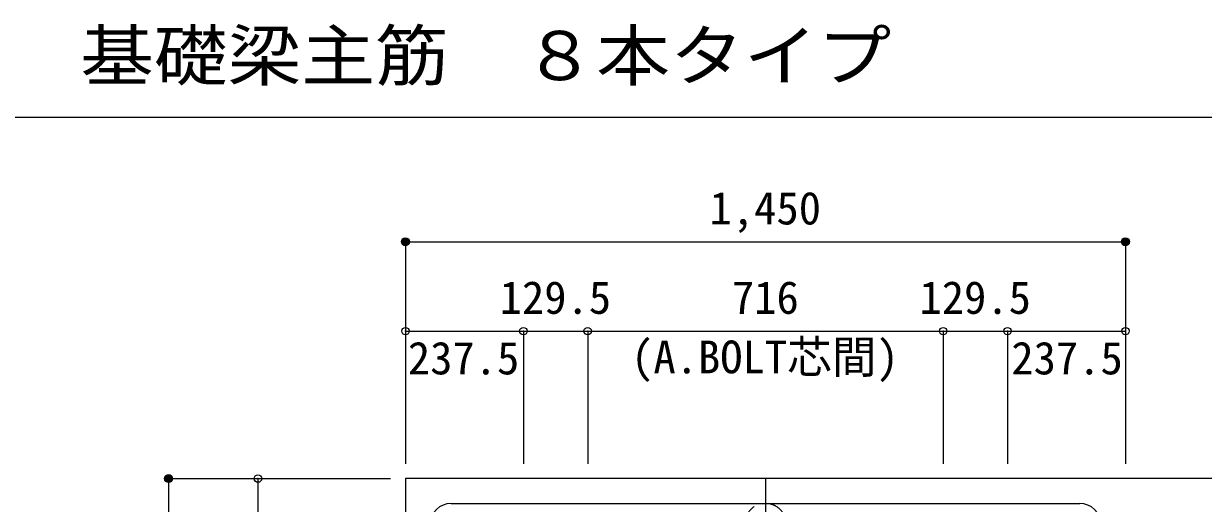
# Model space of a CAD drawing. Units: millimetres at full size, sheet at 1:30. Extents: x -5973 to 5954, y -4195 to 4201.
# Drawn here: x -942 to 1434, y -1000 to -33 of the extents above; entities that cross this region are included whole.
import ezdxf
from ezdxf.enums import TextEntityAlignment as Align

# ---------------------------------------------------------------- set-up
doc = ezdxf.new("R2010")
doc.units = ezdxf.units.MM
doc.header["$LTSCALE"] = 30
doc.header["$PDMODE"] = 32
doc.header["$PDSIZE"] = 15
doc.linetypes.add('CHAIN1', pattern=[8, 5, -1, 1, -1])
doc.linetypes.add('DASHED2', pattern=[3, 2, -1])
for name, color, linetype in [('0-1_躯体線', 2, 'Continuous'), ('0-4_フープ筋', 7, 'Continuous'), ('0-7_文字', 4, 'Continuous'), ('0-C_中子', 7, 'DASHED2'), ('0-D_寸法', 4, 'Continuous'), ('6-7_文字', 7, 'Continuous'), ('F-0_枠', 6, 'Continuous')]:
    doc.layers.add(name, color=color, linetype=linetype)
doc.styles.add('ＭＳ ゴシック', font='')
doc.styles.get('ＭＳ ゴシック').set_extended_font_data('MS Gothic')

msp = doc.modelspace()

# ---------------------------------------------------------------- linework, layer by layer
at = {"layer": '0-1_躯体線'}
for p, q in [((1677.44, -949.89), (-172.56, -949.89)), ((-172.56, -949.89), (-172.56, -2399.89))]:
    msp.add_line(p, q, dxfattribs=at)
at = {"layer": '0-4_フープ筋'}
msp.add_line((-80.56, -999.89), (1185.44, -999.89), dxfattribs=at)
for centre, start, end in [((-80.56, -1041.89), 90, 180), ((1185.44, -1041.89), 0, 90)]:
    msp.add_arc(centre, 42, start, end, dxfattribs=at)
at = {"layer": '0-C_中子'}
msp.add_arc((552.44, -1041.89), 42, 0, 180, dxfattribs=at)
at = {"layer": '0-D_寸法'}
for p, q in [((-172.56, -472.85), (-172.56, -652.85)), ((-172.56, -472.85), (-172.56, -652.85)), ((-172.56, -472.85), (1277.44, -472.85)), ((1277.44, -472.85), (1277.44, -652.85)), ((-172.56, -652.85), (64.94, -652.85)), ((-172.56, -652.85), (-172.56, -919.89)), ((64.94, -652.85), (64.94, -919.89)), ((64.94, -652.85), (194.44, -652.85)), ((194.44, -652.85), (194.44, -919.89)), ((194.44, -652.85), (910.44, -652.85)), ((910.44, -652.85), (910.44, -919.89)), ((910.44, -652.85), (1039.94, -652.85)), ((1039.94, -652.85), (1039.94, -919.89)), ((1039.94, -652.85), (1277.44, -652.85)), ((1277.44, -652.85), (1277.44, -919.89)), ((1277.44, -652.85), (1277.44, -919.89)), ((-649.6, -949.89), (-469.6, -949.89)), ((-649.6, -949.89), (-469.6, -949.89)), ((-649.6, -949.89), (-649.6, -2399.89)), ((-469.6, -949.89), (-469.6, -1350.39)), ((-469.6, -949.89), (-202.56, -949.89))]:
    msp.add_line(p, q, dxfattribs=at)
at = {"layer": '0-D_寸法', "linetype": 'CHAIN1'}
msp.add_line((552.44, -949.89), (552.44, -2799.89), dxfattribs=at)
at = {"layer": '0-D_寸法'}
for centre, radius in [((-172.56, -472.85), 8), ((-172.56, -472.85), 7.2), ((-172.56, -472.85), 6.4), ((-172.56, -472.85), 5.6), ((-172.56, -472.85), 4.8), ((-172.56, -472.85), 4), ((-172.56, -472.85), 3.2), ((-172.56, -472.85), 2.4), ((-172.56, -472.85), 1.6), ((-172.56, -472.85), 0.8), ((1277.44, -472.85), 8), ((1277.44, -472.85), 7.2), ((1277.44, -472.85), 6.4), ((1277.44, -472.85), 5.6), ((1277.44, -472.85), 4.8), ((1277.44, -472.85), 4), ((1277.44, -472.85), 3.2), ((1277.44, -472.85), 2.4), ((1277.44, -472.85), 1.6), ((1277.44, -472.85), 0.8), ((-649.6, -949.89), 8), ((-649.6, -949.89), 7.2), ((-649.6, -949.89), 6.4), ((-649.6, -949.89), 5.6), ((-649.6, -949.89), 4.8), ((-649.6, -949.89), 4), ((-649.6, -949.89), 3.2), ((-649.6, -949.89), 2.4), ((-649.6, -949.89), 1.6), ((-649.6, -949.89), 0.8)]:
    msp.add_circle(centre, radius, dxfattribs=at)
at = {"layer": '0-D_寸法', "color": 7}
for p in [(-172.56, -472.85), (-172.56, -472.85), (1277.44, -472.85), (-172.56, -652.85), (64.94, -652.85), (194.44, -652.85), (910.44, -652.85), (1039.94, -652.85), (1277.44, -652.85), (-649.6, -949.89), (-469.6, -949.89)]:
    msp.add_point(p, dxfattribs=at)
at = {"layer": 'F-0_枠', "color": 2}
msp.add_line((-5972.88, -222.05), (3723.6, -222.05), dxfattribs=at)

# ---------------------------------------------------------------- texts
at = {"layer": '0-7_文字', "style": 'ＭＳ ゴシック'}
msp.add_text('(A.BOLT芯間)', height=65.98, dxfattribs=at).set_placement((281.92, -757.62), align=Align.BOTTOM_LEFT)
at = {"layer": '0-D_寸法', "style": 'ＭＳ ゴシック'}
for s, p in [('1,450', (439.94, -457.85)), ('129.5', (17.19, -637.85)), ('716', (484.94, -637.85)), ('129.5', (862.69, -637.85)), ('237.5', (-167.68, -759.82)), ('237.5', (1047.64, -759.82))]:
    msp.add_text(s, height=65.98, dxfattribs=at).set_placement(p, align=Align.BOTTOM_LEFT)
at = {"layer": '6-7_文字', "color": 2, "style": 'ＭＳ ゴシック', "width": 1.1}
msp.add_text('\u3000\u3000基礎梁主筋\u3000８本タイプ', height=98.97, dxfattribs=at).set_placement((-1124.64, -177.05), align=Align.BOTTOM_LEFT)

doc.saveas('drawing.dxf')
